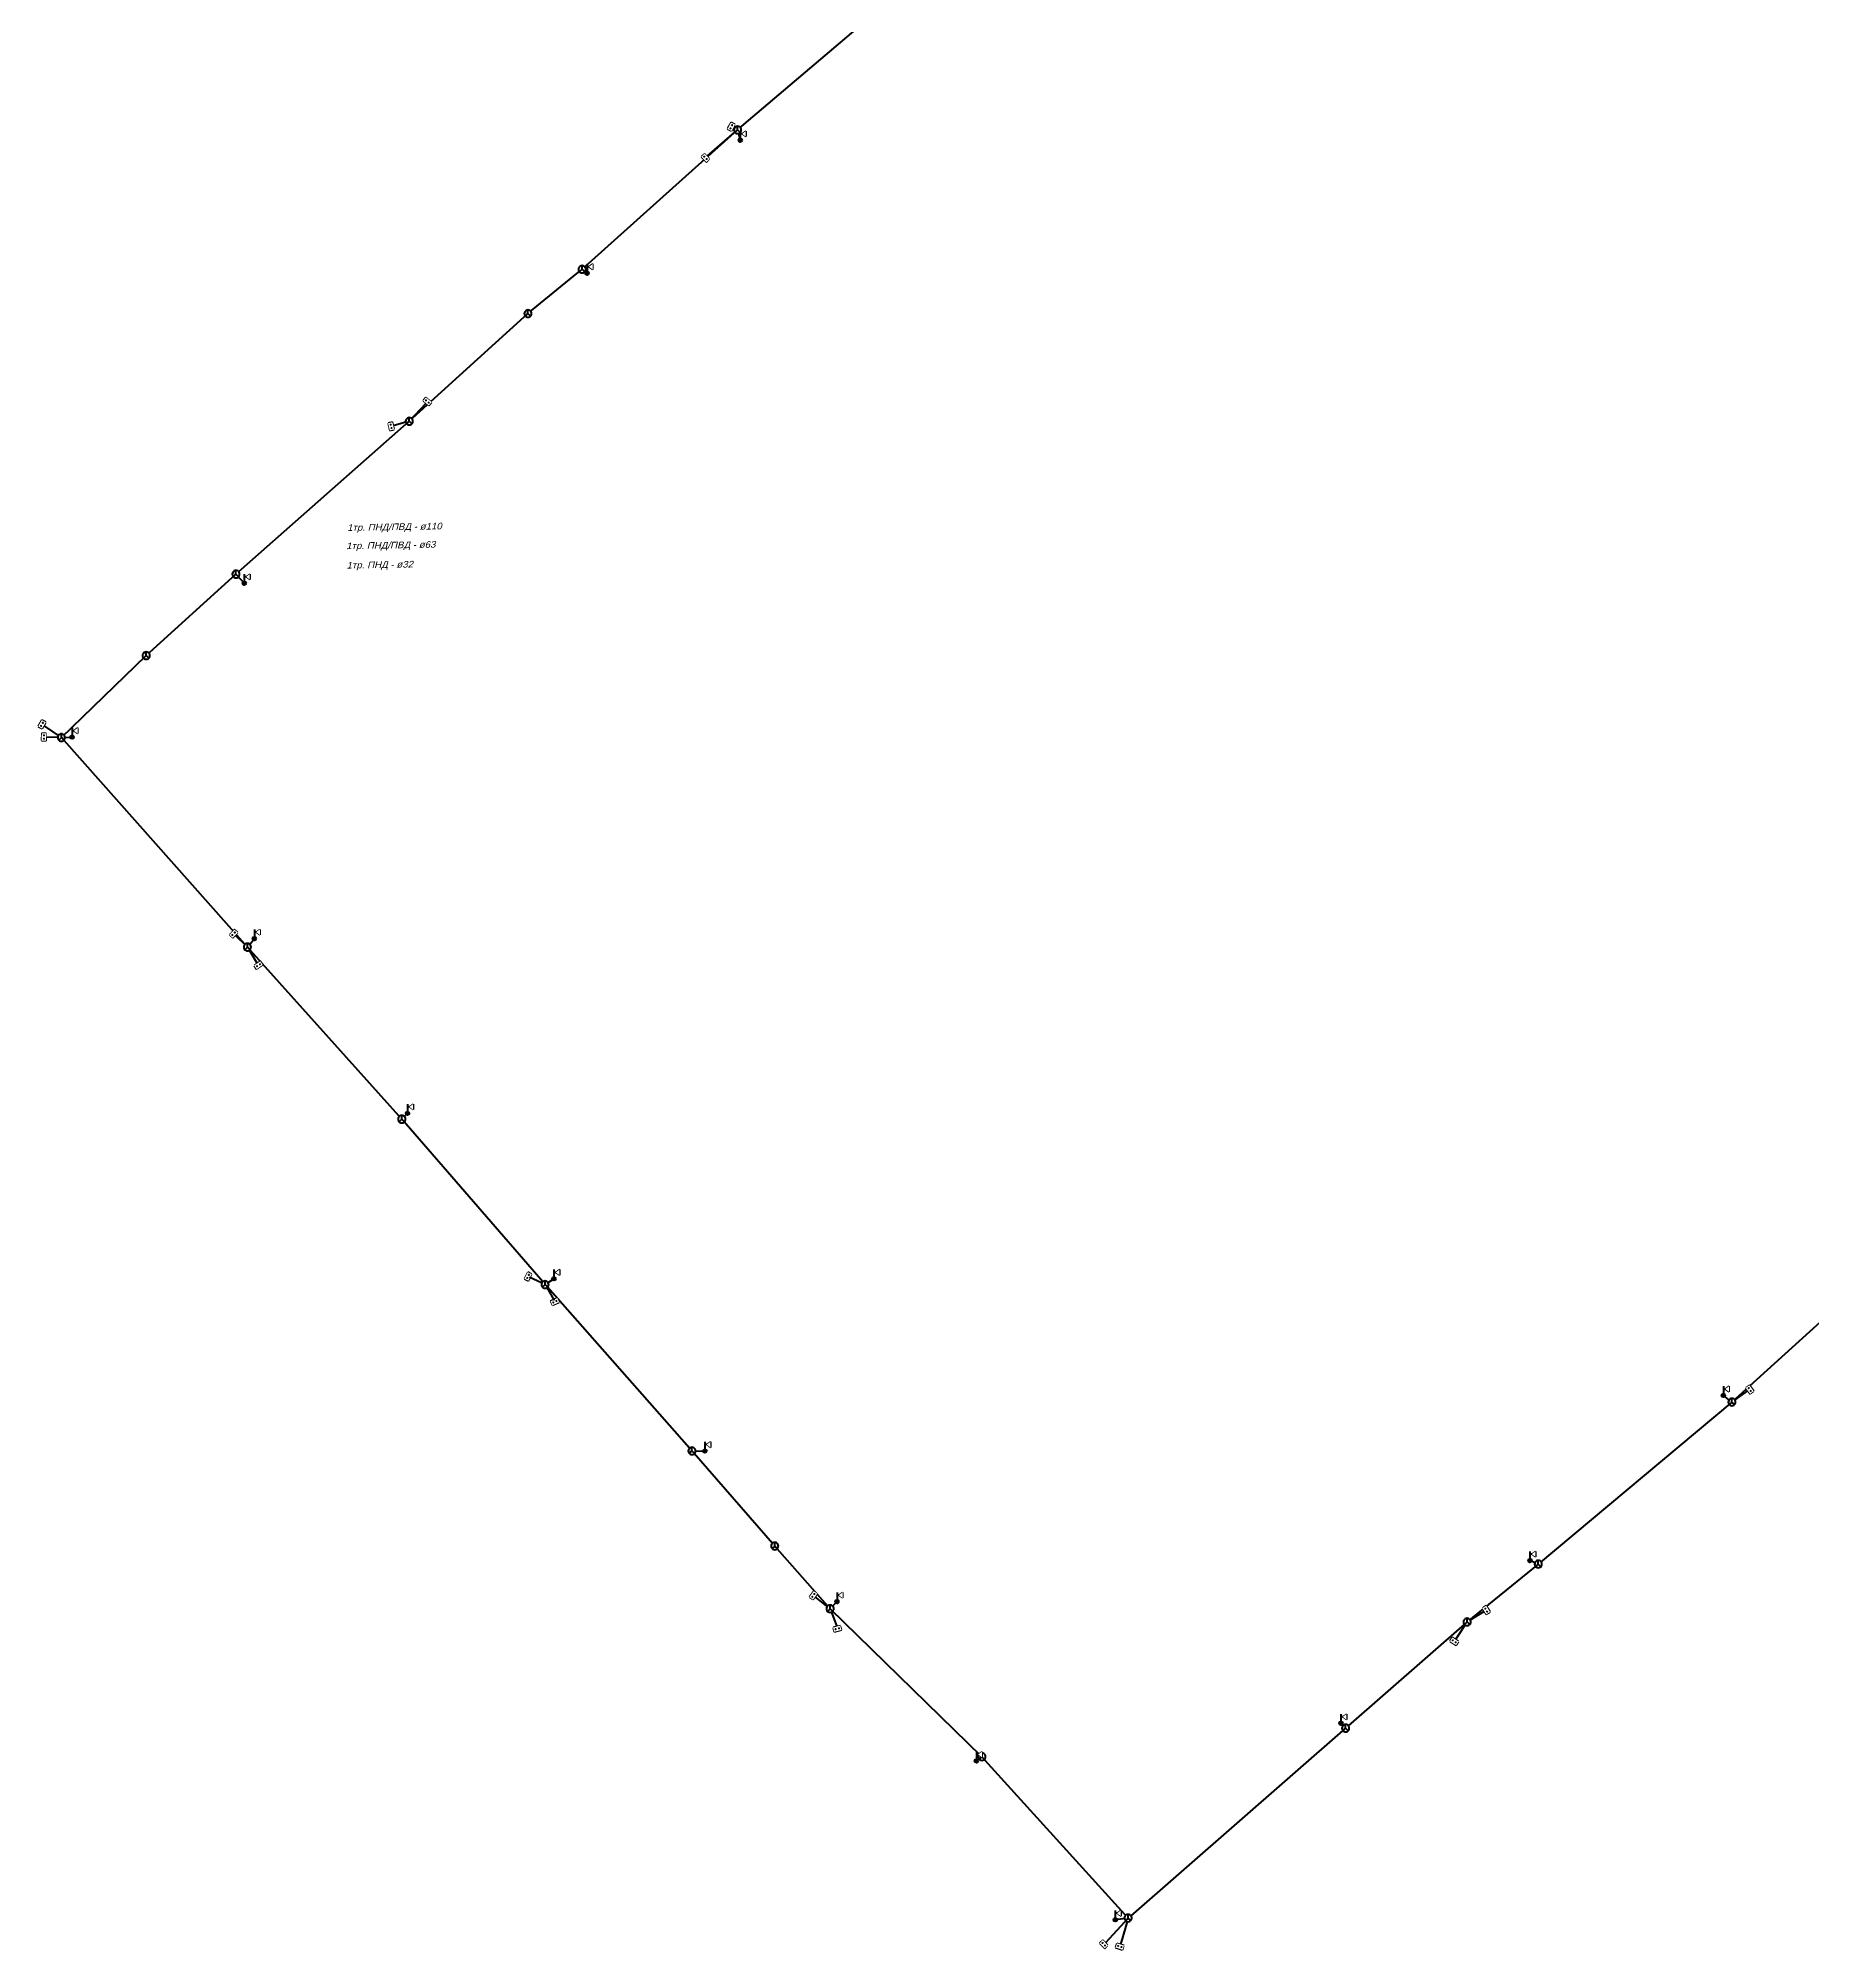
# Model space of a CAD drawing. Header units: metres. Extents: x 2256303 to 2256793, y 5962214 to 5962728.
# Drawn here: x 2256303.5 to 2256545.4, y 5962213.9 to 5962474.4 of the extents above; entities that cross this region are included whole.
import ezdxf

# ---------------------------------------------------------------- set-up
doc = ezdxf.new("R2010")
doc.units = ezdxf.units.M
doc.set_wipeout_variables(frame=1)
doc.linetypes.add('259-2-23_Съемка$0$T_03.LINE', pattern=[1, 1, 0])
doc.layers.add('ИЧ_ТК_СС', color=92, linetype='Continuous', lineweight=60)
doc.styles.add('МИП_ГОСТ', font='MIPGOST.SHX', dxfattribs={"width": 1.1, "oblique": 15})

# ---------------------------------------------------------------- blocks, each defined once
blk = doc.blocks.new('Столб МЕТ')
at = {"linetype": 'Continuous', "lineweight": -2}
h = blk.add_hatch(color=0, dxfattribs=at)
edge = h.paths.add_edge_path()
edge.add_arc((0, 0), 0.1, 0, 360)
at = {"color": 0, "linetype": 'Continuous', "lineweight": -2}
blk.add_circle((0, 0), 0.1, dxfattribs=at)
blk = doc.blocks.new('Люк Кабель Связи')
at = {"color": 0, "linetype": 'Continuous', "lineweight": -2}
blk.add_wipeout([(1, 0), (0.97, 0.26), (0.87, 0.5), (0.71, 0.71), (0.5, 0.87), (0.26, 0.97), (0, 1), (-0.26, 0.97), (-0.5, 0.87), (-0.71, 0.71), (-0.87, 0.5), (-0.97, 0.26), (-1, 0), (-0.97, -0.26), (-0.87, -0.5), (-0.71, -0.71), (-0.5, -0.87), (-0.26, -0.97), (0, -1), (0.26, -0.97), (0.5, -0.87), (0.71, -0.71), (0.87, -0.5), (0.97, -0.26)], dxfattribs=at)
for p, q in [((0, 0), (-0.71, -0.71)), ((0, 0), (0, 1)), ((0.71, -0.71), (0, 0))]:
    blk.add_line(p, q, dxfattribs=at)
at = {"color": 0, "linetype": 'Continuous', "lineweight": -2, "flags": 128}
blk.add_lwpolyline([(1, 0), (0.97, 0.26), (0.87, 0.5), (0.71, 0.71), (0.5, 0.87), (0.26, 0.97), (0, 1), (-0.26, 0.97), (-0.5, 0.87), (-0.71, 0.71), (-0.87, 0.5), (-0.97, 0.26), (-1, 0), (-0.97, -0.26), (-0.87, -0.5), (-0.71, -0.71), (-0.5, -0.87), (-0.26, -0.97), (0, -1), (0.26, -0.97), (0.5, -0.87), (0.71, -0.71), (0.87, -0.5), (0.97, -0.26)], close=True, dxfattribs=at)
at = {"lineweight": 20}
blk.add_circle((0, 0), 1, dxfattribs=at)
blk = doc.blocks.new('259-2-23_Съемка$0$T_03.44.02')
at = {"color": 0, "linetype": '259-2-23_Съемка$0$T_03.LINE', "lineweight": -2}
blk.add_lwpolyline([(-0.5, 0), (0.5, 0), (0.5, 0.6), (-0.5, 0.6)], close=True, dxfattribs=at)
blk.add_wipeout([(-0.5, 0.6), (0.5, 0.6), (0.5, 0), (-0.5, 0)])
at = {"color": 0, "linetype": '259-2-23_Съемка$0$T_03.LINE', "lineweight": 15}
for centre in [(-0.24, 0.3), (0.24, 0.3)]:
    blk.add_circle(centre, 0.075, dxfattribs=at)
blk = doc.blocks.new('259-2-23_Съемка$0$g5_111_3b')
h = blk.add_hatch(color=0)
edge = h.paths.add_edge_path()
edge.add_arc((0, 0), 0.25, 0, 360)
at = {"color": 0}
for points in [[(0, 1.25), (0, 0.25)], [(0.25, 0.875), (0, 0.875)], [(0.75, 1.25), (0.75, 0.5)]]:
    blk.add_lwpolyline(points, dxfattribs=at)
blk.add_lwpolyline([(0.75, 1.25), (0.25, 0.875), (0.75, 0.5)])
blk.add_circle((0, 0), 0.25, dxfattribs=at)
blk.add_wipeout([(0.25, 0.875), (0.75, 1.25), (0.75, 0.5)])

msp = doc.modelspace()

# ---------------------------------------------------------------- linework, layer by layer
at = {"layer": 'ИЧ_ТК_СС'}
for points in [[(2256306.6214, 5962379.1155), (2256318.1846, 5962390.2885), (2256330.4263, 5962401.3869), (2256354.0535, 5962422.2243), (2256370.2341, 5962436.8947), (2256377.6157, 5962442.9373), (2256398.8047, 5962461.9407), (2256416.4349, 5962476.9105)], [(2256398.8047, 5962461.9407), (2256399.1797, 5962460.5293)], [(2256377.6157, 5962442.9373), (2256378.2997, 5962442.4143)], [(2256330.4263, 5962401.3869), (2256331.5606, 5962400.1495)], [(2256306.6214, 5962379.1155), (2256308.0789, 5962379.1656)], [(2256553.1159, 5962305.5039), (2256534.3623, 5962288.5308), (2256507.9668, 5962266.4411), (2256498.2667, 5962258.553), (2256481.7044, 5962244.0741), (2256452.0524, 5962218.1938), (2256432.1217, 5962240.1812), (2256411.4252, 5962260.3577), (2256403.8737, 5962268.9084)], [(2256534.3623, 5962288.5308), (2256533.2165, 5962289.4333)], [(2256507.9668, 5962266.4411), (2256506.8371, 5962266.9262)], [(2256411.4252, 5962260.3577), (2256412.3618, 5962261.3291)], [(2256481.7044, 5962244.0741), (2256481.0606, 5962244.75)], [(2256432.1217, 5962240.1812), (2256431.3604, 5962239.6127)], [(2256452.0524, 5962218.1938), (2256450.2865, 5962217.9657)]]:
    msp.add_lwpolyline(points, dxfattribs=at)
for points, elevation in [([(2256394.6399, 5962458.3431), (2256398.8047, 5962461.9407)], 204.5118), ([(2256398.8047, 5962461.9407), (2256398.2181, 5962462.2371)], 204.7259), ([(2256354.0535, 5962422.2243), (2256356.3304, 5962424.6927)], 204.8815), ([(2256354.0535, 5962422.2243), (2256351.8606, 5962421.6046)], 204.8815), ([(2256306.6214, 5962379.1155), (2256304.2353, 5962380.7613)], 205.1908), ([(2256306.6214, 5962379.1155), (2256304.5474, 5962379.1727)], 205.1908), ([(2256372.5682, 5962304.5333), (2256353.0343, 5962327.0927), (2256331.987, 5962350.5452), (2256306.6214, 5962379.1155)], 204.9596), ([(2256331.987, 5962350.5452), (2256330.3188, 5962352.1568)], 204.7444), ([(2256331.987, 5962350.5452), (2256332.9285, 5962351.7125)], 204.7444), ([(2256331.987, 5962350.5452), (2256333.3208, 5962348.3279)], 204.7444), ([(2256353.0343, 5962327.0927), (2256353.8155, 5962327.8904)], 205.0411), ([(2256372.5682, 5962304.5333), (2256370.5079, 5962305.5224)], 204.9596), ([(2256372.5682, 5962304.5333), (2256373.7751, 5962305.3334)], 204.9596), ([(2256392.5894, 5962281.8657), (2256372.5682, 5962304.5333)], 204.9997), ([(2256372.5682, 5962304.5333), (2256373.7694, 5962302.4813)], 204.9596), ([(2256534.3623, 5962288.5308), (2256536.5514, 5962290.0582)], 205.1885), ([(2256403.8737, 5962268.9084), (2256392.5894, 5962281.8657)], 205.2961), ([(2256392.5894, 5962281.8657), (2256394.3519, 5962281.8574)], 204.9997), ([(2256411.4252, 5962260.3577), (2256409.3822, 5962262.0018)], 205.2434), ([(2256411.4252, 5962260.3577), (2256412.3197, 5962257.9206)], 205.2434), ([(2256498.2667, 5962258.553), (2256500.6125, 5962260.0204)], 204.9352), ([(2256498.2667, 5962258.553), (2256496.6687, 5962256.1633)], 204.9352), ([(2256452.0524, 5962218.1938), (2256448.944, 5962214.8355)], 204.6509), ([(2256452.0524, 5962218.1938), (2256451.0068, 5962214.5934)], 204.6509)]:
    msp.add_lwpolyline(points, dxfattribs=dict(at, elevation=elevation))

# ---------------------------------------------------------------- block references
at = {"layer": 'ИЧ_ТК_СС', "xscale": 0.5, "yscale": 0.5, "zscale": 0.5}
for p in [(2256398.2181, 5962462.2371, 204.6323), (2256394.6399, 5962458.3431, 204.5118), (2256356.3304, 5962424.6927, 204.8866), (2256351.8606, 5962421.6046, 204.9736), (2256304.2353, 5962380.7613, 205.1039), (2256304.5474, 5962379.1727, 205.1096), (2256330.3188, 5962352.1568, 204.547), (2256333.3208, 5962348.3279, 204.5516), (2256536.5514, 5962290.0582, 204.9715), (2256409.3822, 5962262.0018, 204.9573), (2256500.6125, 5962260.0204, 204.6281), (2256412.3197, 5962257.9206, 204.9412), (2256496.6687, 5962256.1633, 204.449), (2256448.944, 5962214.8355, 204.4026), (2256448.944, 5962214.8355, 204.4026), (2256451.0068, 5962214.5934, 204.3628), (2256451.0068, 5962214.5934, 204.3628)]:
    msp.add_blockref('Столб МЕТ', p, dxfattribs=at)

# ---------------------------------------------------------------- texts
at = {"style": 'МИП_ГОСТ', "oblique": 15, "width": 1.1}
for s, p in [('1тр. ПНД/ПВД - ø63', (2256345.4545, 5962404.788)), ('1тр. ПНД/ПВД - ø110', (2256345.5812, 5962407.279)), ('1тр. ПНД - ø32', (2256345.5024, 5962402.1467))]:
    msp.add_text(s, height=0.9, rotation=0.973011, dxfattribs=at).set_placement(p)

# ---------------------------------------------------------------- next in the draw order: block references
at = {"layer": 'ИЧ_ТК_СС', "xscale": 0.5, "yscale": 0.5, "zscale": 0.5}
for p in [(2256398.8047, 5962461.9407, 204.7259), (2256377.6157, 5962442.9373, 204.8124), (2256370.2341, 5962436.8947, 204.8193), (2256354.0535, 5962422.2243, 204.8815), (2256330.4263, 5962401.3869, 205.1131), (2256318.1846, 5962390.2885, 205.1093), (2256306.6214, 5962379.1155, 205.1908), (2256331.987, 5962350.5452, 204.7444), (2256353.0343, 5962327.0927, 205.0411), (2256372.5682, 5962304.5333, 204.9596), (2256534.3623, 5962288.5308, 205.1885), (2256392.5894, 5962281.8657, 204.9997), (2256403.8737, 5962268.9084, 205.2961), (2256507.9668, 5962266.4411, 205.0357), (2256411.4252, 5962260.3577, 205.2434), (2256498.2667, 5962258.553, 204.9352), (2256481.7044, 5962244.0741, 204.8213), (2256432.1217, 5962240.1812, 204.895), (2256452.0524, 5962218.1938, 204.6509)]:
    msp.add_blockref('Люк Кабель Связи', p, dxfattribs=at)
at = {"layer": 'ИЧ_ТК_СС', "linetype": 'Continuous'}
for p, rotation in [((2256394.6399, 5962458.3431, 204.5118), 134.3154038672358), ((2256356.3304, 5962424.6927, 204.8866), 320.875439947245), ((2256351.8606, 5962421.6046, 204.9736), 103.7525755997392), ((2256304.5474, 5962379.1727, 205.1096), 87.60718981596054), ((2256333.3208, 5962348.3279, 204.5516), 214.1091373016802), ((2256370.5079, 5962305.5224, 204.5694), 63.10693654042357), ((2256373.7694, 5962302.4813, 204.5912), 205.7295702869067), ((2256536.5514, 5962290.0582, 204.9715), 306.2385768552807), ((2256500.6125, 5962260.0204, 204.6281), 301.9082974365728), ((2256412.3197, 5962257.9206, 204.9412), 194.5718310355554), ((2256496.6687, 5962256.1633, 204.449), 147.1887517262394), ((2256448.944, 5962214.8355, 204.4026), 134.3154038672358)]:
    msp.add_blockref('259-2-23_Съемка$0$T_03.44.02', p, dxfattribs=dict(at, rotation=rotation))

# ---------------------------------------------------------------- next in the draw order: block references
at = {"linetype": 'Continuous', "xscale": 0.5, "yscale": 0.5, "zscale": 0.5}
for p in [(2256370.5079, 5962305.5224, 204.9596), (2256373.7694, 5962302.4813, 204.9596)]:
    msp.add_blockref('Столб МЕТ', p, dxfattribs=at)
at = {"layer": 'ИЧ_ТК_СС', "linetype": 'Continuous'}
for p, rotation in [((2256398.2181, 5962462.2371, 204.6323), 62.38756745090436), ((2256304.2353, 5962380.7613, 205.1039), 59.95362673470359), ((2256330.3188, 5962352.1568, 204.547), 46.33027851015223), ((2256409.3822, 5962262.0018, 204.9573), 53.87793479685711), ((2256451.0068, 5962214.5934, 204.3628), 162.2568518558069)]:
    msp.add_blockref('259-2-23_Съемка$0$T_03.44.02', p, dxfattribs=dict(at, rotation=rotation))
at = {"layer": 'ИЧ_ТК_СС'}
for p in [(2256378.2997, 5962442.4143), (2256331.5606, 5962400.1495), (2256308.0789, 5962379.1656), (2256332.9285, 5962351.7125, 204.7444), (2256353.8155, 5962327.8904, 205.0411), (2256373.7751, 5962305.3334, 204.9596), (2256533.2165, 5962289.4333), (2256394.3519, 5962281.8574, 204.9997), (2256506.8371, 5962266.9262), (2256412.3618, 5962261.3291), (2256481.0606, 5962244.75), (2256431.3604, 5962239.6127), (2256450.2865, 5962217.9657)]:
    msp.add_blockref('259-2-23_Съемка$0$g5_111_3b', p, dxfattribs=at)

# ---------------------------------------------------------------- next in the draw order: block references
msp.add_blockref('259-2-23_Съемка$0$g5_111_3b', (2256399.1797, 5962460.5293), dxfattribs=at)

doc.saveas('drawing.dxf')
